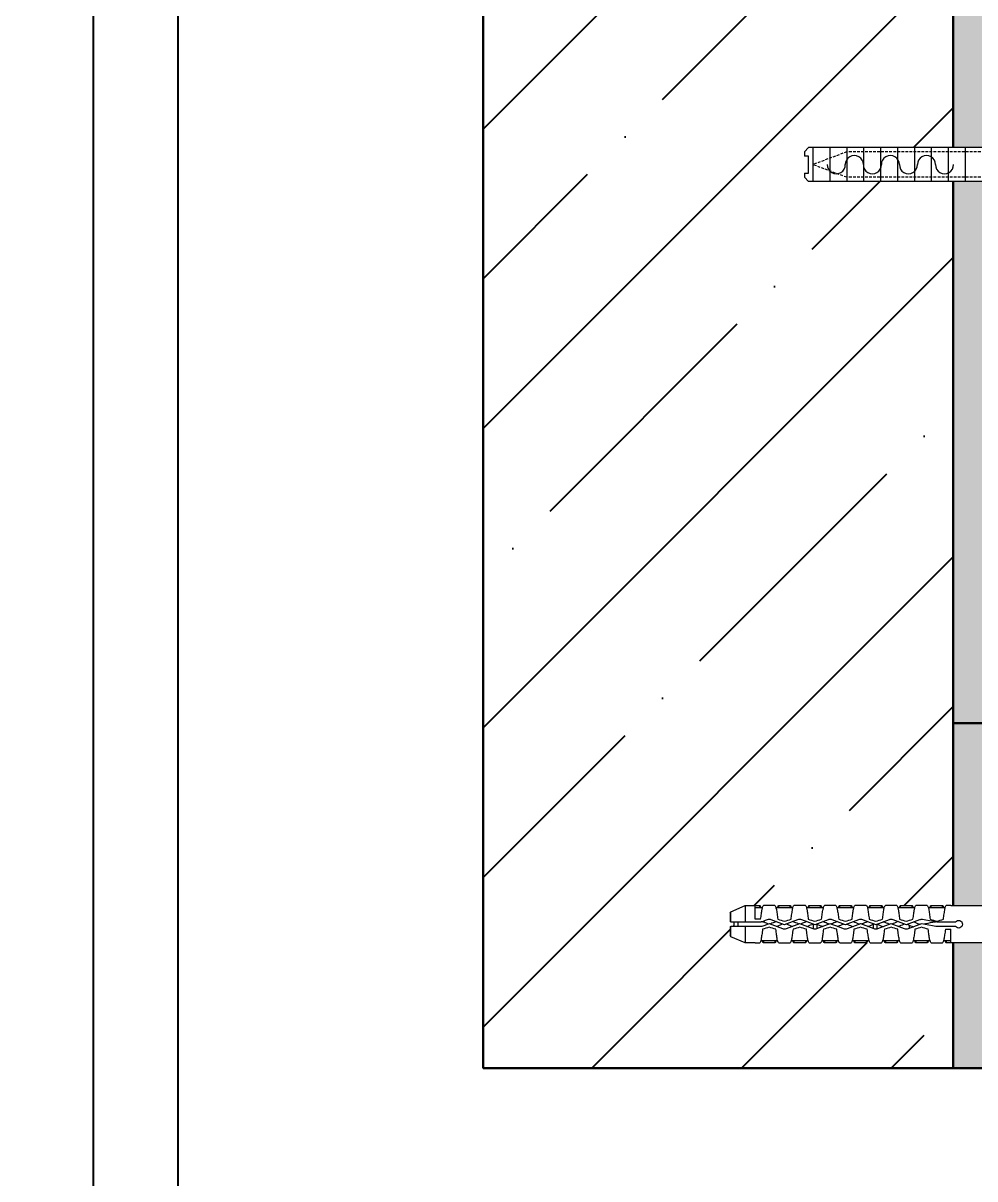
# Model space of a CAD drawing. Header units: millimetres. Extents: x -354900 to 8840672, y 0 to 292181.
# Drawn here: x 383.7 to 608.6, y 139468.1 to 139741.1 of the extents above; entities that cross this region are included whole.
import ezdxf
from ezdxf import colors
from ezdxf.entities.mleader import LeaderData, LeaderLine
from ezdxf.math import Vec2, Vec3

# ---------------------------------------------------------------- set-up
doc = ezdxf.new("R2010")
doc.units = ezdxf.units.MM
doc.header["$MEASUREMENT"] = 0
doc.set_wipeout_variables(frame=1)
doc.linetypes.add('DASHED2', pattern=[9.525, 6.35, -3.175])
doc.layers.get('0').update_dxf_attribs({"color": 250, "lineweight": 9})
doc.layers.add('_RAMKA', color=7, linetype='Continuous')
doc.layers.add('тарельчат', color=212, linetype='Continuous')
for name, color, linetype, lineweight in [('SG_Аннотации', 7, 'Continuous', 5), ('SG_Клей', 7, 'Continuous', 30), ('SG_Крепеж', 7, 'Continuous', 13), ('SG_Основание', 7, 'Continuous', 30), ('АР_Размеры', 175, 'Continuous', 9)]:
    doc.layers.add(name, color=color, linetype=linetype, lineweight=lineweight)
doc.styles.add('SIMPLEX', font='simplex.shx', dxfattribs={"width": 0.85, "oblique": 7})
doc.styles.get("Standard").update_dxf_attribs({"font": 'isocpeur.ttf'})

# ---------------------------------------------------------------- blocks, each defined once
blk = doc.blocks.new('*U667')
blk.add_wipeout([(25, 0), (-25, 0), (-30, -2), (-11, -2), (-10, -3), (-10, -17), (-5, -22.01), (-5, -167.32), (-4, -169.32), (-4, -213.32), (-3, -214.32), (-2, -214.32), (-2, -213.32), (2, -213.32), (2, -214.32), (3, -214.32), (4, -213.32), (4, -169.32), (5, -167.32), (5, -22.01), (10, -17), (10, -3), (11, -2), (30, -2)])
at = {"linetype": 'ByBlock', "lineweight": -2}
blk.add_hatch(color=0, dxfattribs=at).paths.add_polyline_path([(0, -169.85, -1), (0, -168.79, -1)])
at = {"color": 0, "lineweight": -2}
for points in [[(-30, -2), (-25, 0)], [(25, 0), (-25, 0)], [(30, -2), (25, 0)], [(-30, -2), (30, -2)], [(-11, -2), (11, -2)], [(-9, -2), (-9, -2), (-9, -17)], [(-0.5, -167.32), (-0.5, -167.32), (-0.5, -2)], [(0.5, -167.32), (0.5, -167.32), (0.5, -2)], [(9, -2), (9, -2), (9, -17)], [(-10, -17), (-10, -3)], [(10, -3), (10, -17)], [(-10, -17), (-5, -22.01)], [(-10, -17), (-0.5, -17)], [(-9, -17), (-5, -21.01)], [(0.5, -17), (10, -17)], [(10, -17), (5, -22.01)], [(9, -17), (5, -21.01)], [(-5, -21.01), (-5, -167.32)], [(-5, -21.01), (-0.5, -21.01)], [(0.5, -21.01), (5, -21.01)], [(5, -21.01), (5, -167.32)], [(-5, -22.01), (-0.5, -22.01)], [(-4, -22.01), (-4, -213.32)], [(0.5, -22.01), (5, -22.01)], [(4, -22.01), (4, -213.32)], [(-5, -167.32), (-4, -169.32)], [(-0.5, -167.32), (0.5, -167.32)], [(5, -167.32), (4, -169.32)], [(-4, -176.32), (-4, -176.32), (4, -176.32)], [(-4, -180.32), (-4, -180.32), (4, -180.32)], [(-4, -184.32), (-4, -184.32), (4, -184.32)], [(-4, -188.32), (-4, -188.32), (4, -188.32)], [(-4, -192.32), (-4, -192.32), (4, -192.32)], [(-4, -196.32), (-4, -196.32), (4, -196.32)], [(-4, -200.32), (-4, -200.32), (4, -200.32)], [(-4, -204.32), (-4, -204.32), (4, -204.32)], [(-4, -208.32), (-4, -208.32), (4, -208.32)], [(-4, -212.32), (-4, -212.32), (4, -212.32)], [(-4, -213.32), (-3, -214.32)], [(-3, -214.32), (-2, -214.32)], [(2, -214.32), (2, -214.32), (2, -213.32), (0, -213.32), (-2, -213.32), (-2, -214.32), (-2, -214.32)], [(2, -214.32), (3, -214.32)], [(3, -214.32), (4, -213.32)]]:
    blk.add_lwpolyline(points, dxfattribs=at)
at = {"color": 0, "linetype": 'DASHED2', "lineweight": -2, "ltscale": 0.1}
for points in [[(-7.5, -0.35), (-7.5, -5.35), (-5.46, -14.61, -0.486952), (-5.94, -16.56), (-7.5, -18.35)], [(7.5, -0.35), (7.5, -5.35), (5.46, -14.61, 0.486952), (5.94, -16.56), (7.5, -18.35)]]:
    blk.add_lwpolyline(points, format="xyb", dxfattribs=at)
for points in [[(-7.5, -18.35), (-0.5, -18.35)], [(-0.5, -18.35), (-3, -18.35), (-3, -204.32), (0, -212.32)], [(0.5, -18.35), (3, -18.35), (3, -204.32), (0, -212.32)], [(7.5, -18.35), (0.5, -18.35)]]:
    blk.add_lwpolyline(points, dxfattribs=at)
at = {"color": 0, "lineweight": -2}
for points in [[(0, -169.32, 0, 0, 0), (0, -179.07, 6.06, 8.52, -0.496771)], [(0, -208.9, 0, 0, 0), (0, -212.32, 6.06, 8.52, -0.496771)]]:
    blk.add_lwpolyline(points, format="xyseb", dxfattribs=at)
at = {"color": 0, "linetype": 'ByBlock', "lineweight": -2}
blk.add_circle((0, -169.32), 0.532, dxfattribs=at)
at = {"color": 0, "linetype": 'DASHED2', "lineweight": -2, "ltscale": 0.1}
blk.add_arc((0, -80.21), 80.21, 84.6346, 95.3654, dxfattribs=at)
at = {"color": 0, "lineweight": -2}
for centre, radius, start, end in [((-11.34, -3.34), 1.38, 14.197, 75.803), ((11.34, -3.34), 1.38, 104.197, 165.803), ((0.03, -181.2), 2.13, 269.0939, 90.9061), ((-0.03, -185.46), 2.13, 89.0939, 270.9061), ((0.03, -189.73), 2.13, 269.0939, 90.9061), ((-0.03, -193.99), 2.13, 89.0939, 270.9061), ((0.03, -198.25), 2.13, 269.0939, 90.9061), ((-0.03, -202.51), 2.13, 89.0939, 270.9061), ((0.03, -206.77), 2.13, 269.0939, 90.9061)]:
    blk.add_arc(centre, radius, start, end, dxfattribs=at)
blk = doc.blocks.new('*U709')
blk.add_wipeout([(1.05, 9), (1.05, 3.45), (2.423, 2.763), (2.554, 2.716), (2.692, 2.7), (9.589, 2.7), (9.745, 2.68), (9.889, 2.62), (11.429, 1.73), (11.574, 1.67), (11.729, 1.65), (14.85, 1.65), (14.85, 1.35), (15.15, 1.35), (15.15, 1.65), (15.45, 1.65), (15.45, 1.35), (15.75, 1.35), (15.75, 1.65), (16.05, 1.65), (16.05, 1.35), (32.577, 1.35), (32.593, 1.351), (33.258, 1.469), (33.274, 1.47), (53.947, 1.47), (53.983, 1.463), (55.111, 0.983), (55.151, 0.95), (55.166, 0.9), (55.166, 0.18), (54.866, 0.18), (54.866, -0.18), (55.166, -0.18), (55.166, -0.9), (55.151, -0.95), (55.111, -0.983), (53.983, -1.463), (53.947, -1.47), (33.274, -1.47), (33.258, -1.469), (32.593, -1.351), (32.577, -1.35), (16.05, -1.35), (16.05, -1.65), (15.75, -1.65), (15.75, -1.35), (15.45, -1.35), (15.45, -1.65), (15.15, -1.65), (15.15, -1.35), (14.85, -1.35), (14.85, -1.65), (11.729, -1.65), (11.574, -1.67), (11.429, -1.73), (9.889, -2.62), (9.745, -2.68), (9.589, -2.7), (2.692, -2.7), (2.554, -2.716), (2.423, -2.763), (1.05, -3.45), (1.05, -9), (0.586, -9), (0.485, -8.961), (0.437, -8.864), (0.367, -8.13), (0, -8.13), (0, 7.8), (0.336, 7.8), (0.437, 8.864), (0.485, 8.961), (0.586, 9)]).dxf.layer = 'тарельчат'
at = {"layer": 'тарельчат', "linetype": 'Continuous', "lineweight": 9}
for p, q in [((37.781, 1.47), (33.274, 1.47)), ((37.781, 1.47), (38.141, 1.47)), ((38.441, 1.32), (38.219, 1.32)), ((39.341, 1.47), (38.441, 1.47)), ((38.441, 1.32), (38.441, 1.47)), ((39.341, 1.32), (38.441, 1.32)), ((39.341, 1.32), (39.341, 1.47)), ((39.562, 1.32), (39.341, 1.32)), ((39.641, 1.47), (40.541, 1.47)), ((40.841, 1.32), (40.619, 1.32)), ((41.741, 1.47), (40.841, 1.47)), ((40.841, 1.32), (40.841, 1.47)), ((41.741, 1.32), (40.841, 1.32)), ((41.741, 1.32), (41.741, 1.47)), ((41.962, 1.32), (41.741, 1.32)), ((42.041, 1.47), (42.941, 1.47)), ((43.241, 1.32), (43.019, 1.32)), ((44.141, 1.47), (43.241, 1.47)), ((43.241, 1.32), (43.241, 1.47)), ((44.141, 1.32), (43.241, 1.32)), ((44.141, 1.32), (44.141, 1.47)), ((44.362, 1.32), (44.141, 1.32)), ((44.441, 1.47), (45.341, 1.47)), ((45.641, 1.32), (45.419, 1.32)), ((46.541, 1.47), (45.641, 1.47)), ((45.641, 1.32), (45.641, 1.47)), ((46.541, 1.32), (45.641, 1.32)), ((46.541, 1.32), (46.541, 1.47)), ((46.762, 1.32), (46.541, 1.32)), ((46.841, 1.47), (47.741, 1.47)), ((48.041, 1.32), (47.819, 1.32)), ((48.941, 1.47), (48.041, 1.47)), ((48.041, 1.32), (48.041, 1.47)), ((48.941, 1.32), (48.041, 1.32)), ((48.941, 1.32), (48.941, 1.47)), ((49.162, 1.32), (48.941, 1.32)), ((49.241, 1.47), (50.141, 1.47)), ((50.441, 1.32), (50.219, 1.32)), ((51.341, 1.47), (50.441, 1.47)), ((50.441, 1.32), (50.441, 1.47)), ((51.341, 1.32), (50.441, 1.32)), ((51.341, 1.32), (51.341, 1.47)), ((51.562, 1.32), (51.341, 1.32)), ((51.641, 1.47), (52.541, 1.47)), ((52.841, 1.32), (52.619, 1.32)), ((53.201, 1.47), (52.841, 1.47)), ((52.841, 1.32), (52.841, 1.47)), ((53.201, 1.32), (52.841, 1.32)), ((53.947, 1.47), (53.201, 1.47)), ((53.201, 0.394), (53.201, 1.47)), ((53.947, 0.18), (53.947, 1.47)), ((55.111, 0.983), (53.983, 1.463)), ((53.983, 1.463), (53.983, 0.18)), ((55.111, 0.18), (55.111, 0.983)), ((38.891, 0.18), (37.406, 0.18)), ((43.601, 0.002), (43.601, -0.379)), ((43.901, 0.046), (43.901, -0.338)), ((48.341, 0.024), (48.341, -0.36)), ((48.641, 0.024), (48.641, -0.36)), ((52.646, 0.18), (52.716, 0.18)), ((53.947, 0.18), (52.729, 0.18)), ((52.766, 0.394), (53.201, 0.394)), ((54.566, 0.18), (54.566, -0.18)), ((54.866, 0.18), (54.866, -0.18)), ((55.166, 0.9), (55.166, 0.18)), ((37.406, -0.18), (38.891, -0.18)), ((38.216, -0.393), (37.781, -0.393)), ((37.781, -1.47), (37.781, -0.393)), ((41.066, -0.074), (41.066, -0.332)), ((52.729, -0.18), (53.947, -0.18)), ((53.947, -1.47), (53.947, -0.18)), ((53.983, -0.18), (53.983, -1.463)), ((55.111, -0.983), (55.111, -0.18)), ((55.166, -0.18), (55.166, -0.9)), ((33.274, -1.47), (37.781, -1.47)), ((37.781, -1.32), (38.141, -1.32)), ((37.781, -1.47), (38.141, -1.47)), ((38.141, -1.32), (38.362, -1.32)), ((38.141, -1.32), (38.141, -1.47)), ((39.341, -1.47), (38.441, -1.47)), ((39.419, -1.32), (39.641, -1.32)), ((39.641, -1.32), (40.541, -1.32)), ((39.641, -1.32), (39.641, -1.47)), ((39.641, -1.47), (40.541, -1.47)), ((40.541, -1.32), (40.762, -1.32)), ((40.541, -1.32), (40.541, -1.47)), ((41.741, -1.47), (40.841, -1.47)), ((41.819, -1.32), (42.041, -1.32)), ((42.041, -1.32), (42.941, -1.32)), ((42.041, -1.32), (42.041, -1.47)), ((42.041, -1.47), (42.941, -1.47)), ((42.941, -1.32), (43.162, -1.32)), ((42.941, -1.32), (42.941, -1.47)), ((44.141, -1.47), (43.241, -1.47)), ((44.219, -1.32), (44.441, -1.32)), ((44.441, -1.32), (45.341, -1.32)), ((44.441, -1.32), (44.441, -1.47)), ((44.441, -1.47), (45.341, -1.47)), ((45.341, -1.32), (45.562, -1.32)), ((45.341, -1.32), (45.341, -1.47)), ((46.541, -1.47), (45.641, -1.47)), ((46.619, -1.32), (46.841, -1.32)), ((46.841, -1.32), (47.741, -1.32)), ((46.841, -1.32), (46.841, -1.47)), ((46.841, -1.47), (47.741, -1.47)), ((47.741, -1.32), (47.962, -1.32)), ((47.741, -1.32), (47.741, -1.47)), ((48.941, -1.47), (48.041, -1.47)), ((49.019, -1.32), (49.241, -1.32)), ((49.241, -1.32), (50.141, -1.32)), ((49.241, -1.32), (49.241, -1.47)), ((49.241, -1.47), (50.141, -1.47)), ((50.141, -1.32), (50.362, -1.32)), ((50.141, -1.32), (50.141, -1.47)), ((51.341, -1.47), (50.441, -1.47)), ((51.419, -1.32), (51.641, -1.32)), ((51.641, -1.32), (52.541, -1.32)), ((51.641, -1.32), (51.641, -1.47)), ((51.641, -1.47), (52.541, -1.47)), ((52.541, -1.32), (52.762, -1.32)), ((52.541, -1.32), (52.541, -1.47)), ((53.201, -1.47), (52.841, -1.47)), ((53.201, -1.47), (53.947, -1.47)), ((53.983, -1.463), (55.111, -0.983))]:
    blk.add_line(p, q, dxfattribs=at)
at = {"layer": 'тарельчат', "linetype": 'Continuous', "lineweight": 9, "flags": 128}
for points in [[(40.021, 0.384), (39.743, 0.334), (39.463, 0.283), (39.18, 0.232), (38.896, 0.18)], [(38.96, -0.174), (39.24, -0.123), (39.522, -0.072), (39.803, -0.021), (40.085, 0.03)], [(39.021, 0.172), (39.213, 0.134), (39.403, 0.096), (39.592, 0.058), (39.778, 0.021), (39.902, -0.004)], [(40.101, 0.028), (40.314, -0.051), (40.526, -0.131), (40.737, -0.21), (40.947, -0.288), (41.154, -0.365)], [(41.28, -0.028), (41.068, 0.051), (40.855, 0.131), (40.644, 0.21), (40.435, 0.288), (40.227, 0.365)], [(40.23, -0.02), (40.271, -0.004), (40.383, 0.041), (40.493, 0.085), (40.601, 0.128), (40.704, 0.169), (40.727, 0.178)], [(42.354, 0.365), (42.147, 0.288), (41.937, 0.21), (41.726, 0.131), (41.514, 0.051), (41.301, -0.028)], [(41.427, -0.365), (41.635, -0.288), (41.844, -0.21), (42.055, -0.131), (42.268, -0.051), (42.48, 0.028)], [(41.927, -0.178), (41.896, -0.166), (41.795, -0.126), (41.693, -0.085), (41.588, -0.043), (41.483, -0.001), (41.43, 0.02)], [(41.932, 0.207), (42.016, 0.174), (42.116, 0.134), (42.219, 0.092), (42.324, 0.051), (42.428, 0.009)], [(42.501, 0.028), (42.714, -0.051), (42.926, -0.131), (43.137, -0.21), (43.347, -0.288), (43.554, -0.365)], [(42.61, -0.012), (42.658, 0.007), (42.759, 0.047), (42.86, 0.087), (42.958, 0.127), (43.054, 0.165), (43.107, 0.186)], [(43.68, -0.028), (43.468, 0.051), (43.255, 0.131), (43.044, 0.21), (42.835, 0.288), (42.627, 0.365)], [(44.754, 0.365), (44.547, 0.288), (44.337, 0.21), (44.126, 0.131), (43.914, 0.051), (43.701, -0.028)], [(43.827, -0.365), (44.035, -0.288), (44.244, -0.21), (44.455, -0.131), (44.668, -0.051), (44.88, 0.028)], [(44.332, 0.207), (44.387, 0.185), (44.488, 0.145), (44.592, 0.103), (44.699, 0.061), (44.807, 0.018), (44.828, 0.009)], [(44.901, 0.028), (45.114, -0.051), (45.326, -0.131), (45.537, -0.21), (45.747, -0.288), (45.954, -0.365)], [(44.989, -0.005), (45.041, 0.016), (45.145, 0.058), (45.248, 0.099), (45.348, 0.139), (45.446, 0.178), (45.486, 0.194)], [(46.08, -0.028), (45.868, 0.051), (45.655, 0.131), (45.444, 0.21), (45.235, 0.288), (45.027, 0.365)], [(45.987, 0.007), (45.902, -0.027), (45.795, -0.07), (45.69, -0.112), (45.588, -0.153), (45.49, -0.192)], [(47.154, 0.365), (46.947, 0.288), (46.737, 0.21), (46.526, 0.131), (46.314, 0.051), (46.101, -0.028)], [(46.227, -0.365), (46.435, -0.288), (46.644, -0.21), (46.855, -0.131), (47.068, -0.051), (47.28, 0.028)], [(46.727, -0.178), (46.656, -0.15), (46.556, -0.11), (46.452, -0.069), (46.348, -0.027), (46.242, 0.016), (46.23, 0.02)], [(46.732, 0.207), (46.797, 0.181), (46.892, 0.143), (46.991, 0.104), (47.091, 0.064), (47.193, 0.023), (47.228, 0.009)], [(47.301, 0.028), (47.514, -0.051), (47.726, -0.131), (47.937, -0.21), (48.147, -0.288), (48.354, -0.365)], [(47.368, 0.003), (47.417, 0.022), (47.516, 0.062), (47.615, 0.102), (47.711, 0.14), (47.804, 0.177), (47.865, 0.202)], [(48.48, -0.028), (48.268, 0.051), (48.055, 0.131), (47.844, 0.21), (47.635, 0.288), (47.427, 0.365)], [(48.341, 0.004), (48.3, -0.012), (48.202, -0.051), (48.105, -0.09), (48.01, -0.128), (47.917, -0.165), (47.87, -0.184)], [(49.554, 0.365), (49.347, 0.288), (49.137, 0.21), (48.926, 0.131), (48.714, 0.051), (48.501, -0.028)], [(48.627, -0.365), (48.835, -0.288), (49.044, -0.21), (49.255, -0.131), (49.468, -0.051), (49.68, 0.028)], [(49.127, -0.178), (49.037, -0.142), (48.936, -0.102), (48.832, -0.061), (48.727, -0.019), (48.641, 0.016)], [(49.132, 0.207), (49.198, 0.181), (49.289, 0.145), (49.383, 0.107), (49.479, 0.069), (49.577, 0.03), (49.628, 0.009)], [(49.701, 0.028), (49.914, -0.051), (50.126, -0.131), (50.337, -0.21), (50.547, -0.288), (50.754, -0.365)], [(49.748, 0.011), (49.795, 0.03), (49.893, 0.069), (49.989, 0.107), (50.083, 0.145), (50.174, 0.181), (50.244, 0.209)], [(50.88, -0.028), (50.668, 0.051), (50.455, 0.131), (50.244, 0.21), (50.035, 0.288), (49.827, 0.365)], [(50.746, 0.022), (50.68, -0.004), (50.582, -0.043), (50.485, -0.082), (50.39, -0.12), (50.297, -0.157), (50.249, -0.177)], [(51.954, 0.365), (51.747, 0.288), (51.537, 0.21), (51.326, 0.131), (51.114, 0.051), (50.901, -0.028)], [(51.027, -0.365), (51.235, -0.288), (51.444, -0.21), (51.655, -0.131), (51.868, -0.051), (52.08, 0.028)], [(51.527, -0.178), (51.482, -0.16), (51.389, -0.123), (51.293, -0.085), (51.194, -0.045), (51.095, -0.006), (51.03, 0.02)], [(51.532, 0.207), (51.598, 0.181), (51.689, 0.145), (51.783, 0.107), (51.879, 0.069), (51.976, 0.03), (52.028, 0.009)], [(52.101, 0.028), (52.265, -0.033), (52.429, -0.094), (52.592, -0.155)], [(52.148, 0.011), (52.2, 0.032), (52.303, 0.073), (52.403, 0.113), (52.501, 0.152)], [(52.718, 0.182), (52.553, 0.244), (52.389, 0.305), (52.227, 0.365)], [(41.066, -0.074), (40.96, -0.116), (40.856, -0.158), (40.753, -0.199), (40.732, -0.207)], [(41.228, -0.009), (41.162, -0.035), (41.066, -0.074)], [(43.601, -0.004), (43.521, -0.036), (43.415, -0.078), (43.311, -0.12), (43.208, -0.161), (43.111, -0.2)], [(44.327, -0.178), (44.276, -0.158), (44.176, -0.118), (44.073, -0.077), (43.968, -0.035), (43.901, -0.008)]]:
    blk.add_lwpolyline(points, dxfattribs=at)
at = {"layer": 'тарельчат', "linetype": 'Continuous', "lineweight": 9}
for centre, start, end in [((53.947, 1.38), 66.97451, 90), ((55.076, 0.9), 0, 66.97451), ((55.076, -0.9), 293.02549, 0), ((53.947, -1.38), 270, 293.02549)]:
    blk.add_arc(centre, 0.09, start, end, dxfattribs=at)
for points, knots in [([(38.366, 0.394), (38.347, 0.547), (38.328, 0.693), (38.291, 0.957), (38.272, 1.074), (38.234, 1.267), (38.216, 1.342), (38.178, 1.444), (38.159, 1.47), (38.141, 1.47)], [0, 0, 0, 0, 0.25, 0.25, 0.5, 0.5, 0.75, 0.75, 1, 1, 1, 1]), ([(38.441, 1.47), (38.434, 1.468), (38.422, 1.465), (38.403, 1.438), (38.384, 1.395), (38.371, 1.355), (38.363, 1.325), (38.362, 1.32)], [0, 0, 0, 0, 0.238629, 0.477258, 0.715886, 0.954515, 1, 1, 1, 1]), ([(39.419, 1.32), (39.418, 1.325), (39.411, 1.355), (39.397, 1.395), (39.378, 1.438), (39.359, 1.465), (39.347, 1.468), (39.341, 1.47)], [0, 0, 0, 0, 0.045484, 0.284114, 0.522742, 0.761371, 1, 1, 1, 1]), ([(39.641, 1.47), (39.622, 1.47), (39.603, 1.444), (39.566, 1.342), (39.547, 1.267), (39.509, 1.074), (39.491, 0.957), (39.453, 0.693), (39.434, 0.547), (39.416, 0.394)], [0, 0, 0, 0, 0.25, 0.25, 0.5, 0.5, 0.75, 0.75, 1, 1, 1, 1]), ([(40.766, 0.394), (40.747, 0.547), (40.728, 0.693), (40.691, 0.957), (40.672, 1.074), (40.634, 1.267), (40.616, 1.342), (40.578, 1.444), (40.559, 1.47), (40.541, 1.47)], [0, 0, 0, 0, 0.25, 0.25, 0.5, 0.5, 0.75, 0.75, 1, 1, 1, 1]), ([(40.841, 1.47), (40.834, 1.468), (40.822, 1.465), (40.803, 1.438), (40.784, 1.395), (40.771, 1.355), (40.763, 1.325), (40.762, 1.32)], [0, 0, 0, 0, 0.238629, 0.477258, 0.715886, 0.954515, 1, 1, 1, 1]), ([(41.819, 1.32), (41.818, 1.325), (41.811, 1.355), (41.797, 1.395), (41.778, 1.438), (41.759, 1.465), (41.747, 1.468), (41.741, 1.47)], [0, 0, 0, 0, 0.045484, 0.284114, 0.522742, 0.761371, 1, 1, 1, 1]), ([(42.041, 1.47), (42.022, 1.47), (42.003, 1.444), (41.966, 1.342), (41.947, 1.267), (41.909, 1.074), (41.891, 0.957), (41.853, 0.693), (41.834, 0.547), (41.816, 0.394)], [0, 0, 0, 0, 0.25, 0.25, 0.5, 0.5, 0.75, 0.75, 1, 1, 1, 1]), ([(43.166, 0.394), (43.147, 0.547), (43.128, 0.693), (43.091, 0.957), (43.072, 1.074), (43.034, 1.267), (43.016, 1.342), (42.978, 1.444), (42.959, 1.47), (42.941, 1.47)], [0, 0, 0, 0, 0.25, 0.25, 0.5, 0.5, 0.75, 0.75, 1, 1, 1, 1]), ([(43.241, 1.47), (43.234, 1.468), (43.222, 1.465), (43.203, 1.438), (43.184, 1.395), (43.171, 1.355), (43.163, 1.325), (43.162, 1.32)], [0, 0, 0, 0, 0.238629, 0.477258, 0.715886, 0.954516, 1, 1, 1, 1]), ([(44.219, 1.32), (44.218, 1.325), (44.211, 1.355), (44.197, 1.395), (44.178, 1.438), (44.159, 1.465), (44.147, 1.468), (44.141, 1.47)], [0, 0, 0, 0, 0.045485, 0.284114, 0.522742, 0.761371, 1, 1, 1, 1]), ([(44.441, 1.47), (44.422, 1.47), (44.403, 1.444), (44.366, 1.342), (44.347, 1.267), (44.309, 1.074), (44.291, 0.957), (44.253, 0.693), (44.234, 0.547), (44.216, 0.394)], [0, 0, 0, 0, 0.25, 0.25, 0.5, 0.5, 0.75, 0.75, 1, 1, 1, 1]), ([(45.566, 0.394), (45.547, 0.547), (45.528, 0.693), (45.491, 0.957), (45.472, 1.074), (45.434, 1.267), (45.416, 1.342), (45.378, 1.444), (45.359, 1.47), (45.341, 1.47)], [0, 0, 0, 0, 0.25, 0.25, 0.5, 0.5, 0.75, 0.75, 1, 1, 1, 1]), ([(45.641, 1.47), (45.634, 1.468), (45.622, 1.465), (45.603, 1.438), (45.584, 1.395), (45.571, 1.355), (45.563, 1.325), (45.562, 1.32)], [0, 0, 0, 0, 0.238629, 0.477258, 0.715886, 0.954516, 1, 1, 1, 1]), ([(46.619, 1.32), (46.618, 1.325), (46.611, 1.355), (46.597, 1.395), (46.578, 1.438), (46.559, 1.465), (46.547, 1.468), (46.541, 1.47)], [0, 0, 0, 0, 0.045485, 0.284114, 0.522742, 0.761371, 1, 1, 1, 1]), ([(46.841, 1.47), (46.822, 1.47), (46.803, 1.444), (46.766, 1.342), (46.747, 1.267), (46.709, 1.074), (46.691, 0.957), (46.653, 0.693), (46.634, 0.547), (46.616, 0.394)], [0, 0, 0, 0, 0.25, 0.25, 0.5, 0.5, 0.75, 0.75, 1, 1, 1, 1]), ([(47.966, 0.394), (47.947, 0.547), (47.928, 0.693), (47.891, 0.957), (47.872, 1.074), (47.834, 1.267), (47.816, 1.342), (47.778, 1.444), (47.759, 1.47), (47.741, 1.47)], [0, 0, 0, 0, 0.25, 0.25, 0.5, 0.5, 0.75, 0.75, 1, 1, 1, 1]), ([(48.041, 1.47), (48.034, 1.468), (48.022, 1.465), (48.003, 1.438), (47.984, 1.395), (47.971, 1.355), (47.963, 1.325), (47.962, 1.32)], [0, 0, 0, 0, 0.238629, 0.477257, 0.715886, 0.954516, 1, 1, 1, 1]), ([(49.019, 1.32), (49.018, 1.325), (49.011, 1.355), (48.997, 1.395), (48.978, 1.438), (48.959, 1.465), (48.947, 1.468), (48.941, 1.47)], [0, 0, 0, 0, 0.045485, 0.284114, 0.522742, 0.761371, 1, 1, 1, 1]), ([(49.241, 1.47), (49.222, 1.47), (49.203, 1.444), (49.166, 1.342), (49.147, 1.267), (49.109, 1.074), (49.091, 0.957), (49.053, 0.693), (49.034, 0.547), (49.016, 0.394)], [0, 0, 0, 0, 0.25, 0.25, 0.5, 0.5, 0.75, 0.75, 1, 1, 1, 1]), ([(50.366, 0.394), (50.347, 0.547), (50.328, 0.693), (50.291, 0.957), (50.272, 1.074), (50.234, 1.267), (50.216, 1.342), (50.178, 1.444), (50.159, 1.47), (50.141, 1.47)], [0, 0, 0, 0, 0.25, 0.25, 0.5, 0.5, 0.75, 0.75, 1, 1, 1, 1]), ([(50.441, 1.47), (50.434, 1.468), (50.422, 1.465), (50.403, 1.438), (50.384, 1.395), (50.371, 1.355), (50.363, 1.325), (50.362, 1.32)], [0, 0, 0, 0, 0.238629, 0.477257, 0.715887, 0.954516, 1, 1, 1, 1]), ([(51.419, 1.32), (51.418, 1.325), (51.411, 1.355), (51.397, 1.395), (51.378, 1.438), (51.359, 1.465), (51.347, 1.468), (51.341, 1.47)], [0, 0, 0, 0, 0.045485, 0.284114, 0.522742, 0.761371, 1, 1, 1, 1]), ([(51.641, 1.47), (51.622, 1.47), (51.603, 1.444), (51.566, 1.342), (51.547, 1.267), (51.509, 1.074), (51.491, 0.957), (51.453, 0.693), (51.434, 0.547), (51.416, 0.394)], [0, 0, 0, 0, 0.25, 0.25, 0.5, 0.5, 0.75, 0.75, 1, 1, 1, 1]), ([(52.766, 0.394), (52.747, 0.547), (52.728, 0.693), (52.691, 0.957), (52.672, 1.074), (52.634, 1.267), (52.616, 1.342), (52.578, 1.444), (52.559, 1.47), (52.541, 1.47)], [0, 0, 0, 0, 0.25, 0.25, 0.5, 0.5, 0.75, 0.75, 1, 1, 1, 1]), ([(52.841, 1.47), (52.834, 1.468), (52.822, 1.465), (52.803, 1.438), (52.784, 1.395), (52.771, 1.355), (52.763, 1.325), (52.762, 1.32)], [0, 0, 0, 0, 0.238629, 0.477257, 0.715887, 0.954516, 1, 1, 1, 1]), ([(37.406, 0.18), (37.368, 0.23), (37.315, 0.267), (37.196, 0.305), (37.13, 0.304), (37.012, 0.265), (36.959, 0.226), (36.886, 0.125), (36.866, 0.062), (36.866, -0.062), (36.886, -0.125), (36.959, -0.226), (37.011, -0.265), (37.13, -0.304), (37.195, -0.305), (37.315, -0.268), (37.368, -0.23), (37.406, -0.18)], [0, 0, 0, 0, 0.125, 0.125, 0.25, 0.25, 0.375, 0.375, 0.5, 0.5, 0.625, 0.625, 0.75, 0.75, 0.875, 0.875, 1, 1, 1, 1]), ([(38.895, 0.18), (38.9, 0.18), (38.917, 0.18), (38.933, 0.18), (38.945, 0.18)], [0, 0, 0, 0, 0.282914, 1, 1, 1, 1]), ([(40.227, 0.365), (40.194, 0.378), (40.161, 0.385), (40.091, 0.392), (40.056, 0.39), (40.021, 0.384)], [0, 0, 0, 0, 0.5, 0.5, 1, 1, 1, 1]), ([(40.085, 0.03), (40.089, 0.03), (40.092, 0.03), (40.095, 0.03), (40.097, 0.029), (40.099, 0.029), (40.101, 0.028)], [0, 0, 0, 0, 0.00003357135, 0.00003357135, 0.00003357135, 0.00005325405, 0.00005325405, 0.00005325405, 0.00005325405]), ([(42.627, 0.365), (42.583, 0.382), (42.537, 0.39), (42.444, 0.39), (42.398, 0.382), (42.354, 0.365)], [0, 0, 0, 0, 0.5, 0.5, 1, 1, 1, 1]), ([(42.48, 0.028), (42.483, 0.029), (42.487, 0.03), (42.49, 0.03), (42.493, 0.03), (42.497, 0.03), (42.5, 0.029), (42.5, 0.028), (42.501, 0.028), (42.501, 0.028)], [0, 0, 0, 0, 0.00003357138, 0.00003357138, 0.00003357138, 0.00006714283, 0.00006714283, 0.00006714283, 0.00007113836, 0.00007113836, 0.00007113836, 0.00007113836]), ([(45.027, 0.365), (44.983, 0.382), (44.937, 0.39), (44.844, 0.39), (44.798, 0.382), (44.754, 0.365)], [0, 0, 0, 0, 0.5, 0.5, 1, 1, 1, 1]), ([(44.88, 0.028), (44.883, 0.029), (44.887, 0.03), (44.89, 0.03), (44.893, 0.03), (44.897, 0.03), (44.9, 0.029), (44.9, 0.028), (44.901, 0.028), (44.901, 0.028)], [0, 0, 0, 0, 0.00003357138, 0.00003357138, 0.00003357138, 0.00006714283, 0.00006714283, 0.00006714283, 0.00007113836, 0.00007113836, 0.00007113836, 0.00007113836]), ([(47.427, 0.365), (47.383, 0.382), (47.337, 0.39), (47.244, 0.39), (47.198, 0.382), (47.154, 0.365)], [0, 0, 0, 0, 0.5, 0.5, 1, 1, 1, 1]), ([(47.28, 0.028), (47.283, 0.029), (47.287, 0.03), (47.29, 0.03), (47.293, 0.03), (47.297, 0.03), (47.3, 0.029), (47.3, 0.028), (47.301, 0.028), (47.301, 0.028)], [0, 0, 0, 0, 0.00003357138, 0.00003357138, 0.00003357138, 0.00006714283, 0.00006714283, 0.00006714283, 0.00007113836, 0.00007113836, 0.00007113836, 0.00007113836]), ([(49.827, 0.365), (49.783, 0.382), (49.737, 0.39), (49.644, 0.39), (49.598, 0.382), (49.554, 0.365)], [0, 0, 0, 0, 0.5, 0.5, 1, 1, 1, 1]), ([(49.68, 0.028), (49.683, 0.029), (49.687, 0.03), (49.69, 0.03), (49.693, 0.03), (49.697, 0.03), (49.7, 0.029), (49.7, 0.028), (49.701, 0.028), (49.701, 0.028)], [0, 0, 0, 0, 0.00003357138, 0.00003357138, 0.00003357138, 0.00006714283, 0.00006714283, 0.00006714283, 0.00007113836, 0.00007113836, 0.00007113836, 0.00007113836]), ([(52.227, 0.365), (52.183, 0.382), (52.137, 0.39), (52.044, 0.39), (51.998, 0.382), (51.954, 0.365)], [0, 0, 0, 0, 0.5, 0.5, 1, 1, 1, 1]), ([(52.08, 0.028), (52.083, 0.029), (52.087, 0.03), (52.09, 0.03), (52.093, 0.03), (52.097, 0.03), (52.1, 0.029), (52.1, 0.028), (52.101, 0.028), (52.101, 0.028)], [0, 0, 0, 0, 0.00003357138, 0.00003357138, 0.00003357138, 0.00006714283, 0.00006714283, 0.00006714283, 0.00007113836, 0.00007113836, 0.00007113836, 0.00007113836]), ([(53.947, 0.18), (53.953, 0.18), (53.959, 0.18), (53.971, 0.18), (53.977, 0.18), (53.983, 0.18)], [0, 0, 0, 0, 0.5, 0.5, 1, 1, 1, 1]), ([(55.111, 0.18), (55.127, 0.18), (55.141, 0.18), (55.161, 0.18), (55.166, 0.18), (55.166, 0.18)], [0, 0, 0, 0, 0.5, 0.5, 1, 1, 1, 1]), ([(38.216, -0.393), (38.234, -0.547), (38.253, -0.693), (38.291, -0.957), (38.309, -1.074), (38.347, -1.267), (38.366, -1.342), (38.403, -1.444), (38.422, -1.47), (38.441, -1.47)], [0, 0, 0, 0, 0.25, 0.25, 0.5, 0.5, 0.75, 0.75, 1, 1, 1, 1]), ([(39.341, -1.47), (39.359, -1.47), (39.378, -1.444), (39.416, -1.342), (39.434, -1.267), (39.472, -1.074), (39.491, -0.957), (39.528, -0.693), (39.547, -0.547), (39.566, -0.394)], [0, 0, 0, 0, 0.25, 0.25, 0.5, 0.5, 0.75, 0.75, 1, 1, 1, 1]), ([(40.616, -0.394), (40.634, -0.547), (40.653, -0.693), (40.691, -0.957), (40.709, -1.074), (40.747, -1.267), (40.766, -1.342), (40.803, -1.444), (40.822, -1.47), (40.841, -1.47)], [0, 0, 0, 0, 0.25, 0.25, 0.5, 0.5, 0.75, 0.75, 1, 1, 1, 1]), ([(41.154, -0.365), (41.198, -0.382), (41.244, -0.39), (41.337, -0.39), (41.383, -0.382), (41.427, -0.365)], [0, 0, 0, 0, 0.5, 0.5, 1, 1, 1, 1]), ([(41.301, -0.028), (41.298, -0.029), (41.295, -0.03), (41.291, -0.03), (41.288, -0.03), (41.285, -0.03), (41.281, -0.029), (41.281, -0.028), (41.281, -0.028), (41.28, -0.028)], [0, 0, 0, 0, 0.00003357138, 0.00003357138, 0.00003357138, 0.00006714283, 0.00006714283, 0.00006714283, 0.00007113836, 0.00007113836, 0.00007113836, 0.00007113836]), ([(41.741, -1.47), (41.759, -1.47), (41.778, -1.444), (41.816, -1.342), (41.834, -1.267), (41.872, -1.074), (41.891, -0.957), (41.928, -0.693), (41.947, -0.547), (41.966, -0.394)], [0, 0, 0, 0, 0.25, 0.25, 0.5, 0.5, 0.75, 0.75, 1, 1, 1, 1]), ([(43.016, -0.394), (43.034, -0.547), (43.053, -0.693), (43.091, -0.957), (43.109, -1.074), (43.147, -1.267), (43.166, -1.342), (43.203, -1.444), (43.222, -1.47), (43.241, -1.47)], [0, 0, 0, 0, 0.25, 0.25, 0.5, 0.5, 0.75, 0.75, 1, 1, 1, 1]), ([(43.554, -0.365), (43.598, -0.382), (43.644, -0.39), (43.737, -0.39), (43.783, -0.382), (43.827, -0.365)], [0, 0, 0, 0, 0.5, 0.5, 1, 1, 1, 1]), ([(43.701, -0.028), (43.698, -0.029), (43.695, -0.03), (43.691, -0.03), (43.688, -0.03), (43.685, -0.03), (43.681, -0.029), (43.681, -0.028), (43.681, -0.028), (43.68, -0.028)], [0, 0, 0, 0, 0.00003357138, 0.00003357138, 0.00003357138, 0.00006714283, 0.00006714283, 0.00006714283, 0.00007113836, 0.00007113836, 0.00007113836, 0.00007113836]), ([(44.141, -1.47), (44.159, -1.47), (44.178, -1.444), (44.216, -1.342), (44.234, -1.267), (44.272, -1.074), (44.291, -0.957), (44.328, -0.693), (44.347, -0.547), (44.366, -0.394)], [0, 0, 0, 0, 0.25, 0.25, 0.5, 0.5, 0.75, 0.75, 1, 1, 1, 1]), ([(45.416, -0.394), (45.434, -0.547), (45.453, -0.693), (45.491, -0.957), (45.509, -1.074), (45.547, -1.267), (45.566, -1.342), (45.603, -1.444), (45.622, -1.47), (45.641, -1.47)], [0, 0, 0, 0, 0.25, 0.25, 0.5, 0.5, 0.75, 0.75, 1, 1, 1, 1]), ([(45.954, -0.365), (45.998, -0.382), (46.044, -0.39), (46.137, -0.39), (46.183, -0.382), (46.227, -0.365)], [0, 0, 0, 0, 0.5, 0.5, 1, 1, 1, 1]), ([(46.101, -0.028), (46.098, -0.029), (46.095, -0.03), (46.091, -0.03), (46.088, -0.03), (46.085, -0.03), (46.081, -0.029), (46.081, -0.028), (46.081, -0.028), (46.08, -0.028)], [0, 0, 0, 0, 0.00003357138, 0.00003357138, 0.00003357138, 0.00006714283, 0.00006714283, 0.00006714283, 0.00007113836, 0.00007113836, 0.00007113836, 0.00007113836]), ([(46.541, -1.47), (46.559, -1.47), (46.578, -1.444), (46.616, -1.342), (46.634, -1.267), (46.672, -1.074), (46.691, -0.957), (46.728, -0.693), (46.747, -0.547), (46.766, -0.394)], [0, 0, 0, 0, 0.25, 0.25, 0.5, 0.5, 0.75, 0.75, 1, 1, 1, 1]), ([(47.816, -0.394), (47.834, -0.547), (47.853, -0.693), (47.891, -0.957), (47.909, -1.074), (47.947, -1.267), (47.966, -1.342), (48.003, -1.444), (48.022, -1.47), (48.041, -1.47)], [0, 0, 0, 0, 0.25, 0.25, 0.5, 0.5, 0.75, 0.75, 1, 1, 1, 1]), ([(48.354, -0.365), (48.398, -0.382), (48.444, -0.39), (48.537, -0.39), (48.583, -0.382), (48.627, -0.365)], [0, 0, 0, 0, 0.5, 0.5, 1, 1, 1, 1]), ([(48.501, -0.028), (48.498, -0.029), (48.495, -0.03), (48.491, -0.03), (48.488, -0.03), (48.485, -0.03), (48.481, -0.029), (48.481, -0.028), (48.481, -0.028), (48.48, -0.028)], [0, 0, 0, 0, 0.00003357138, 0.00003357138, 0.00003357138, 0.00006714283, 0.00006714283, 0.00006714283, 0.00007113836, 0.00007113836, 0.00007113836, 0.00007113836]), ([(48.941, -1.47), (48.959, -1.47), (48.978, -1.444), (49.016, -1.342), (49.034, -1.267), (49.072, -1.074), (49.091, -0.957), (49.128, -0.693), (49.147, -0.547), (49.166, -0.394)], [0, 0, 0, 0, 0.25, 0.25, 0.5, 0.5, 0.75, 0.75, 1, 1, 1, 1]), ([(50.216, -0.394), (50.234, -0.547), (50.253, -0.693), (50.291, -0.957), (50.309, -1.074), (50.347, -1.267), (50.366, -1.342), (50.403, -1.444), (50.422, -1.47), (50.441, -1.47)], [0, 0, 0, 0, 0.25, 0.25, 0.5, 0.5, 0.75, 0.75, 1, 1, 1, 1]), ([(50.754, -0.365), (50.798, -0.382), (50.844, -0.39), (50.937, -0.39), (50.983, -0.382), (51.027, -0.365)], [0, 0, 0, 0, 0.5, 0.5, 1, 1, 1, 1]), ([(50.901, -0.028), (50.898, -0.029), (50.895, -0.03), (50.891, -0.03), (50.888, -0.03), (50.885, -0.03), (50.881, -0.029), (50.881, -0.028), (50.881, -0.028), (50.88, -0.028)], [0, 0, 0, 0, 0.00003357138, 0.00003357138, 0.00003357138, 0.00006714283, 0.00006714283, 0.00006714283, 0.00007113836, 0.00007113836, 0.00007113836, 0.00007113836]), ([(51.341, -1.47), (51.359, -1.47), (51.378, -1.444), (51.416, -1.342), (51.434, -1.267), (51.472, -1.074), (51.491, -0.957), (51.528, -0.693), (51.547, -0.547), (51.566, -0.394)], [0, 0, 0, 0, 0.25, 0.25, 0.5, 0.5, 0.75, 0.75, 1, 1, 1, 1]), ([(52.616, -0.394), (52.634, -0.547), (52.653, -0.693), (52.691, -0.957), (52.709, -1.074), (52.747, -1.267), (52.766, -1.342), (52.803, -1.444), (52.822, -1.47), (52.841, -1.47)], [0, 0, 0, 0, 0.25, 0.25, 0.5, 0.5, 0.75, 0.75, 1, 1, 1, 1]), ([(53.983, -0.18), (53.977, -0.18), (53.971, -0.18), (53.959, -0.18), (53.953, -0.18), (53.947, -0.18)], [0, 0, 0, 0, 0.5, 0.5, 1, 1, 1, 1]), ([(55.166, -0.18), (55.166, -0.18), (55.16, -0.18), (55.141, -0.18), (55.127, -0.18), (55.111, -0.18)], [0, 0, 0, 0, 0.5, 0.5, 1, 1, 1, 1]), ([(38.141, -1.47), (38.147, -1.468), (38.159, -1.465), (38.178, -1.438), (38.197, -1.395), (38.211, -1.355), (38.218, -1.325), (38.219, -1.32)], [0, 0, 0, 0, 0.238629, 0.477258, 0.715886, 0.954515, 1, 1, 1, 1]), ([(39.562, -1.32), (39.563, -1.325), (39.571, -1.355), (39.584, -1.395), (39.603, -1.438), (39.622, -1.465), (39.634, -1.468), (39.641, -1.47)], [0, 0, 0, 0, 0.045484, 0.284113, 0.522743, 0.761371, 1, 1, 1, 1]), ([(40.541, -1.47), (40.547, -1.468), (40.559, -1.465), (40.578, -1.438), (40.597, -1.395), (40.611, -1.355), (40.618, -1.325), (40.619, -1.32)], [0, 0, 0, 0, 0.238629, 0.477257, 0.715886, 0.954515, 1, 1, 1, 1]), ([(41.962, -1.32), (41.963, -1.325), (41.971, -1.355), (41.984, -1.395), (42.003, -1.438), (42.022, -1.465), (42.034, -1.468), (42.041, -1.47)], [0, 0, 0, 0, 0.045484, 0.284113, 0.522743, 0.761371, 1, 1, 1, 1]), ([(42.941, -1.47), (42.947, -1.468), (42.959, -1.465), (42.978, -1.438), (42.997, -1.395), (43.011, -1.355), (43.018, -1.325), (43.019, -1.32)], [0, 0, 0, 0, 0.238629, 0.477257, 0.715887, 0.954516, 1, 1, 1, 1]), ([(44.362, -1.32), (44.363, -1.325), (44.371, -1.355), (44.384, -1.395), (44.403, -1.438), (44.422, -1.465), (44.434, -1.468), (44.441, -1.47)], [0, 0, 0, 0, 0.045485, 0.284114, 0.522743, 0.761371, 1, 1, 1, 1]), ([(45.341, -1.47), (45.347, -1.468), (45.359, -1.465), (45.378, -1.438), (45.397, -1.395), (45.411, -1.355), (45.418, -1.325), (45.419, -1.32)], [0, 0, 0, 0, 0.238629, 0.477257, 0.715887, 0.954516, 1, 1, 1, 1]), ([(46.762, -1.32), (46.763, -1.325), (46.771, -1.355), (46.784, -1.395), (46.803, -1.438), (46.822, -1.465), (46.834, -1.468), (46.841, -1.47)], [0, 0, 0, 0, 0.045485, 0.284114, 0.522742, 0.761371, 1, 1, 1, 1]), ([(47.741, -1.47), (47.747, -1.468), (47.759, -1.465), (47.778, -1.438), (47.797, -1.395), (47.811, -1.355), (47.818, -1.325), (47.819, -1.32)], [0, 0, 0, 0, 0.238629, 0.477257, 0.715887, 0.954516, 1, 1, 1, 1]), ([(49.162, -1.32), (49.163, -1.325), (49.171, -1.355), (49.184, -1.395), (49.203, -1.438), (49.222, -1.465), (49.234, -1.468), (49.241, -1.47)], [0, 0, 0, 0, 0.045485, 0.284114, 0.522742, 0.761371, 1, 1, 1, 1]), ([(50.141, -1.47), (50.147, -1.468), (50.159, -1.465), (50.178, -1.438), (50.197, -1.395), (50.211, -1.355), (50.218, -1.325), (50.219, -1.32)], [0, 0, 0, 0, 0.238629, 0.477257, 0.715886, 0.954516, 1, 1, 1, 1]), ([(51.562, -1.32), (51.563, -1.325), (51.571, -1.355), (51.584, -1.395), (51.603, -1.438), (51.622, -1.465), (51.634, -1.468), (51.641, -1.47)], [0, 0, 0, 0, 0.045485, 0.284114, 0.522742, 0.761371, 1, 1, 1, 1]), ([(52.541, -1.47), (52.547, -1.468), (52.559, -1.465), (52.578, -1.438), (52.597, -1.395), (52.611, -1.355), (52.618, -1.325), (52.619, -1.32)], [0, 0, 0, 0, 0.238692, 0.477383, 0.716074, 0.954766, 1, 1, 1, 1])]:
    blk.add_open_spline(points, degree=3, knots=knots, dxfattribs=at)
for points in [[(38.891, 0.232), (38.716, 0.287), (38.541, 0.341), (38.366, 0.394)], [(39.416, 0.394), (39.241, 0.341), (39.066, 0.287), (38.891, 0.232)], [(38.896, 0.18), (38.894, 0.18), (38.892, 0.18), (38.891, 0.18)], [(38.945, 0.18), (38.971, 0.18), (38.996, 0.177), (39.021, 0.172)], [(41.291, 0.232), (41.116, 0.287), (40.941, 0.341), (40.766, 0.394)], [(41.816, 0.394), (41.641, 0.341), (41.466, 0.287), (41.291, 0.232)], [(43.691, 0.232), (43.516, 0.287), (43.341, 0.341), (43.166, 0.394)], [(44.216, 0.394), (44.041, 0.341), (43.866, 0.287), (43.691, 0.232)], [(46.091, 0.232), (45.916, 0.287), (45.741, 0.341), (45.566, 0.394)], [(46.616, 0.394), (46.441, 0.341), (46.266, 0.287), (46.091, 0.232)], [(48.491, 0.232), (48.316, 0.287), (48.141, 0.341), (47.966, 0.394)], [(49.016, 0.394), (48.841, 0.341), (48.666, 0.287), (48.491, 0.232)], [(50.891, 0.232), (50.716, 0.287), (50.541, 0.341), (50.366, 0.394)], [(51.416, 0.394), (51.241, 0.341), (51.066, 0.287), (50.891, 0.232)], [(52.501, 0.152), (52.547, 0.17), (52.596, 0.18), (52.646, 0.18)], [(52.729, 0.18), (52.725, 0.18), (52.721, 0.181), (52.718, 0.182)], [(55.111, 0.18), (54.735, 0.18), (54.359, 0.18), (53.983, 0.18)], [(38.891, -0.18), (38.914, -0.18), (38.937, -0.178), (38.96, -0.174)], [(39.566, -0.394), (39.741, -0.341), (39.916, -0.287), (40.091, -0.232)], [(40.091, -0.232), (40.266, -0.287), (40.441, -0.341), (40.616, -0.394)], [(41.966, -0.394), (42.141, -0.341), (42.316, -0.287), (42.491, -0.232)], [(42.491, -0.232), (42.666, -0.287), (42.841, -0.341), (43.016, -0.394)], [(44.366, -0.394), (44.541, -0.341), (44.716, -0.287), (44.891, -0.232)], [(44.891, -0.232), (45.066, -0.287), (45.241, -0.341), (45.416, -0.394)], [(46.766, -0.394), (46.941, -0.341), (47.116, -0.287), (47.291, -0.232)], [(47.291, -0.232), (47.466, -0.287), (47.641, -0.341), (47.816, -0.394)], [(49.166, -0.394), (49.341, -0.341), (49.516, -0.287), (49.691, -0.232)], [(49.691, -0.232), (49.866, -0.287), (50.041, -0.341), (50.216, -0.394)], [(51.566, -0.394), (51.741, -0.341), (51.916, -0.287), (52.091, -0.232)], [(52.091, -0.232), (52.266, -0.287), (52.441, -0.341), (52.616, -0.394)], [(52.592, -0.155), (52.636, -0.172), (52.682, -0.18), (52.729, -0.18)], [(53.983, -0.18), (54.359, -0.18), (54.735, -0.18), (55.111, -0.18)]]:
    blk.add_open_spline(points, degree=3, dxfattribs=at)
blk = doc.blocks.new('_Dot')
at = {"color": 0, "linetype": 'ByBlock', "lineweight": -2}
blk.add_line((-0.5, 0), (-1, 0), dxfattribs=at)
at = {"color": 0, "linetype": 'ByBlock', "lineweight": -2, "const_width": 0.5}
blk.add_lwpolyline([(-0.25, 0, 1), (0.25, 0, 1)], format="xyb", close=True, dxfattribs=at)
blk = doc.blocks.new('*U792')
at = {"layer": '_RAMKA', "color": 0}
for points in [[(2, 2), (592, 2), (592, 839), (2, 839)], [(22, 7), (587, 7), (587, 834), (22, 834)]]:
    blk.add_lwpolyline(points, close=True, dxfattribs=at)
at = {"layer": '_RAMKA', "color": 8, "style": 'SIMPLEX', "oblique": 7, "width": 0.85}
blk.add_attdef('ФОРМАТ_А', (542, 3.5), '', height=2.5, dxfattribs=at)

msp = doc.modelspace()

# ---------------------------------------------------------------- hatches: boundary and pattern name
at = {"layer": 'SG_Клей', "lineweight": -3}
h = msp.add_hatch(dxfattribs=at)
h.set_pattern_fill('DOTS', color=256, scale=30)
h.paths.add_polyline_path([(613.49, 139981.02), (603.49, 139981.02), (603.49, 139494.28), (613.49, 139494.28)])
at = {"layer": 'SG_Основание', "lineweight": -3}
h = msp.add_hatch(dxfattribs=at)
h.set_pattern_fill('ANSI35', color=256, scale=200)
h.set_pattern_definition([(45, (738.035, -964.675), (-35.355339, 35.355339), []), (45, (773.39, -964.675), (-35.355339, 35.355339), [62.5, -12.5, 0, -12.5])])
h.paths.add_polyline_path([(603.49, 139990.38), (492.43, 139990.38), (492.43, 139494.3), (603.49, 139494.3)])

# ---------------------------------------------------------------- linework, layer by layer
at = {"linetype": 'Continuous'}
msp.add_lwpolyline([(731.8, 139494.3), (634.63, 139494.3), (634.63, 139494.3), (630.73, 139483.6), (622.94, 139505), (619.05, 139494.3), (619.05, 139494.3), (521.87, 139494.3)], dxfattribs=at)
at = {"layer": 'SG_Клей'}
msp.add_lwpolyline([(613.81, 139575.79), (603.49, 139575.79), (603.49, 139494.28), (613.81, 139494.28)], close=True, dxfattribs=at)
at = {"layer": 'SG_Основание'}
msp.add_lwpolyline([(603.49, 139990.38), (492.43, 139990.38), (492.43, 139494.3), (603.49, 139494.3)], close=True, dxfattribs=at)
at = {"layer": 'АР_Размеры'}
msp.add_line((522.64, 139494.3), (619.05, 139494.3), dxfattribs=at)

# ---------------------------------------------------------------- next in the draw order: block references
at = {"layer": 'SG_Крепеж', "rotation": 270}
msp.add_blockref('*U667', (782.63, 139707.7), dxfattribs=at)
at = {"layer": 'тарельчат', "color": 1, "xscale": -3, "yscale": 3, "zscale": 3, "rotation": 359.9999991661047}
msp.add_blockref('*U709', (716.28, 139528.29), dxfattribs=at)

# ---------------------------------------------------------------- next in the draw order: block references
at = {"layer": '_RAMKA', "color": 7}
msp.add_blockref('*U792', (398.28, 139202.1), dxfattribs=at)

# ---------------------------------------------------------------- next in the draw order: leaders
at = {"layer": 'SG_Аннотации'}
ml = msp.add_multileader_mtext('Standard', dxfattribs=at)
ml.set_content('{\\W0.7;Защитный слой}', color=256)
ml.set_leader_properties()
ml.set_arrow_properties(name='DOT')
ml.build(insert=Vec2(0, 0))
ml.multileader.update_dxf_attribs({"has_dogleg": 0, "text_left_attachment_type": 6, "text_right_attachment_type": 6, "dogleg_length": 0, "arrow_head_size": 3.75})
ctx = ml.context
ctx.base_point, ctx.char_height, ctx.arrow_head_size, ctx.landing_gap_size, ctx.plane_origin = Vec3(790.7, 139676.04), 5, 3.75, 0.278, Vec3(941.5, 139763.44)
ctx.left_attachment, ctx.right_attachment = 6, 6
notes = []
notes.append((ctx, [(0, (0, 0, 0), (0, 0), (1, 0), 1, [])]))
ctx.mtext.insert, ctx.mtext.width, ctx.mtext.flow_direction = Vec3(790.98, 139682.04), 66.5535, 5
for ctx, leaders in notes:
    for number, flags, end, landing, length, lines in leaders:
        leader = LeaderData()
        leader.index, (leader.has_last_leader_line, leader.has_dogleg_vector, leader.attachment_direction) = number, flags
        leader.last_leader_point, leader.dogleg_vector, leader.dogleg_length = Vec3(end), Vec3(landing), length
        for number, points, colour, breaks in lines:
            line = LeaderLine()
            line.index, line.vertices, line.color, line.breaks = number, Vec3.list(points), colors.encode_raw_color(colour), breaks
            leader.lines.append(line)
        ctx.leaders.append(leader)

doc.saveas('drawing.dxf')
